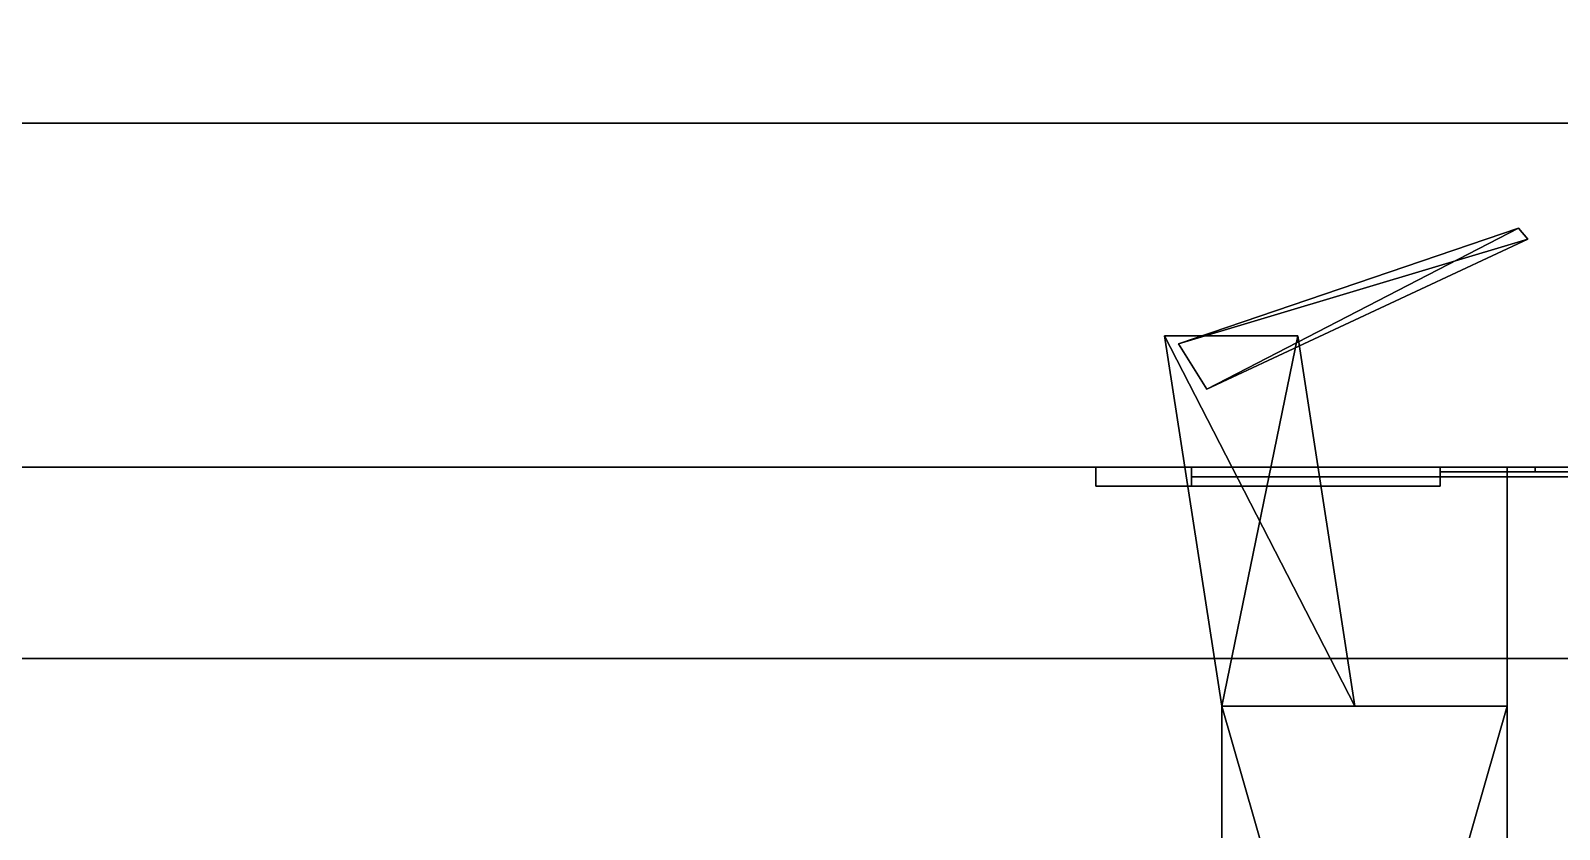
# Model space of a CAD drawing. Extents: x 0 to 6014, y -2453 to 0.
# Drawn here: x 2161.8 to 2241.7, y -1508.9 to -1467.2 of the extents above; entities that cross this region are included whole.
import ezdxf

# ---------------------------------------------------------------- set-up
doc = ezdxf.new("R2010")
doc.units = 0
for name, color, linetype in [('LAYER0', 7, 'CONTINUOUS'), ('LAYER1', 7, 'CONTINUOUS'), ('LAYER438', 254, 'CONTINUOUS'), ('LAYER472', 7, 'CONTINUOUS'), ('LAYER473', 7, 'CONTINUOUS'), ('LAYER495', 28, 'CONTINUOUS'), ('LAYER496', 253, 'CONTINUOUS'), ('LAYER497', 28, 'CONTINUOUS'), ('LAYER498', 253, 'CONTINUOUS'), ('LAYER499', 28, 'CONTINUOUS'), ('LAYER500', 253, 'CONTINUOUS'), ('LAYER501', 28, 'CONTINUOUS'), ('LAYER502', 253, 'CONTINUOUS'), ('LAYER503', 28, 'CONTINUOUS'), ('LAYER504', 253, 'CONTINUOUS'), ('LAYER505', 254, 'CONTINUOUS'), ('LAYER506', 254, 'CONTINUOUS')]:
    doc.layers.add(name, color=color, linetype=linetype)

msp = doc.modelspace()

# ---------------------------------------------------------------- linework, layer by layer
at = {"layer": 'LAYER0'}
for points, invisible_edges in [([(1510, -265), (4585, 0), (2107, -1840), (1510, -265)], 7), ([(1510, 0, 5), (2107, -1840, 5), (4585, 0, 5), (1510, 0, 5)], 3), ([(2107, -1840), (4585, 0), (2107, -2453), (2107, -1840)], 3), ([(2107, -2453), (4585, 0), (4585, -640), (2107, -2453)], 5), ([(4585, 0, 5), (2107, -1840, 5), (4585, -640, 5), (4585, 0, 5)], 3), ([(2107, -2453), (4585, -640), (6013.69, -2453), (2107, -2453)], 3), ([(2107, -1840, 5), (6013.69, -2453, 5), (4585, -640, 5), (2107, -1840, 5)], 7)]:
    msp.add_3dface(points, dxfattribs=dict(at, invisible_edges=invisible_edges))
at = {"layer": 'LAYER438', "invisible_edges": 1}
for points in [[(2239, -1690, 2293), (2239, -1490, 155), (2239, -1690, 155), (2239, -1690, 2293)], [(2239, -1490, 155), (2239, -1690, 2293), (2239, -1490, 2293), (2239, -1490, 155)], [(2257, -1690, 155), (2239, -1490, 155), (2257, -1490, 155), (2257, -1690, 155)], [(2239, -1490, 155), (2257, -1690, 155), (2239, -1690, 155), (2239, -1490, 155)], [(2257, -1490, 2293), (2239, -1490, 155), (2239, -1490, 2293), (2257, -1490, 2293)], [(2239, -1490, 155), (2257, -1490, 2293), (2257, -1490, 155), (2239, -1490, 155)], [(2239, -1690, 2293), (2257, -1490, 2293), (2239, -1490, 2293), (2239, -1690, 2293)], [(2257, -1490, 2293), (2239, -1690, 2293), (2257, -1690, 2293), (2257, -1490, 2293)]]:
    msp.add_3dface(points, dxfattribs=at)
at = {"layer": 'LAYER472', "invisible_edges": 1}
for points in [[(1605, -1690, 156), (2239, -1490, 156), (2239, -1690, 156), (1605, -1690, 156)], [(2239, -1490, 156), (1605, -1690, 156), (1605, -1490, 156), (2239, -1490, 156)], [(1605, -1490, 174), (2239, -1490, 156), (1605, -1490, 156), (1605, -1490, 174)], [(2239, -1490, 156), (1605, -1490, 174), (2239, -1490, 174), (2239, -1490, 156)], [(1605, -1490, 174), (2239, -1690, 174), (2239, -1490, 174), (1605, -1490, 174)], [(2239, -1690, 174), (1605, -1490, 174), (1605, -1690, 174), (2239, -1690, 174)], [(2239, -1690, 174), (2239, -1490, 156), (2239, -1490, 174), (2239, -1690, 174)], [(2239, -1490, 156), (2239, -1690, 174), (2239, -1690, 156), (2239, -1490, 156)]]:
    msp.add_3dface(points, dxfattribs=at)
at = {"layer": 'LAYER473', "invisible_edges": 1}
for points in [[(2239, -1690, 2292), (1605, -1490, 2292), (1605, -1690, 2292), (2239, -1690, 2292)], [(1605, -1490, 2292), (2239, -1690, 2292), (2239, -1490, 2292), (1605, -1490, 2292)], [(2239, -1490, 2274), (1605, -1490, 2292), (2239, -1490, 2292), (2239, -1490, 2274)], [(1605, -1490, 2292), (2239, -1490, 2274), (1605, -1490, 2274), (1605, -1490, 2292)], [(2239, -1490, 2274), (1605, -1690, 2274), (1605, -1490, 2274), (2239, -1490, 2274)], [(1605, -1690, 2274), (2239, -1490, 2274), (2239, -1690, 2274), (1605, -1690, 2274)], [(2239, -1690, 2292), (2239, -1490, 2274), (2239, -1490, 2292), (2239, -1690, 2292)], [(2239, -1490, 2274), (2239, -1690, 2292), (2239, -1690, 2274), (2239, -1490, 2274)]]:
    msp.add_3dface(points, dxfattribs=at)
at = {"layer": 'LAYER495'}
for points in [[(2217.5, -1491, 279), (2217.5, -1490, 279), (2217.5, -1491, 279)], [(2235.5, -1491, 237), (2235.5, -1490, 237), (2217.5, -1490, 237), (2217.5, -1491, 237)], [(2217.5, -1490, 237), (2217.5, -1490, 279), (2217.5, -1491, 279), (2217.5, -1491, 237)], [(2235.5, -1491, 279), (2235.5, -1490, 279), (2217.5, -1490, 279), (2217.5, -1491, 279)], [(2217.5, -1490, 237), (2235.5, -1490, 237), (2235.5, -1490, 279), (2217.5, -1490, 279)], [(2222.5, -1490, 249), (2222.5, -1490, 267), (2222.5, -1490, 249)], [(2222.5, -1491, 249), (2222.5, -1490, 249), (2222.5, -1490, 267), (2222.5, -1491, 267)], [(2222.5, -1491, 249), (2222.5, -1490, 249), (2235.5, -1490, 249), (2235.5, -1491, 249)], [(2222.5, -1491, 267), (2222.5, -1490, 267), (2235.5, -1490, 267), (2235.5, -1491, 267)], [(2235.5, -1490, 249), (2235.5, -1490, 237), (2235.5, -1490, 249)], [(2235.5, -1490, 267), (2235.5, -1490, 279), (2235.5, -1490, 267)], [(2235.5, -1491, 249), (2235.5, -1490, 249), (2235.5, -1490, 237), (2235.5, -1491, 237)], [(2235.5, -1491, 267), (2235.5, -1490, 267), (2235.5, -1490, 279), (2235.5, -1491, 279)], [(2217.5, -1491, 237), (2235.5, -1491, 237), (2235.5, -1491, 237), (2217.5, -1491, 237)], [(2217.5, -1491, 279), (2235.5, -1491, 279), (2235.5, -1491, 279), (2217.5, -1491, 279)]]:
    msp.add_3dface(points, dxfattribs=at)
for points, invisible_edges in [([(2235.5, -1490.5, 267), (2235.5, -1490.5, 249), (2222.5, -1490.5, 249), (2222.5, -1490.5, 267)], 1), ([(2235.5, -1490.25, 245), (2240.475, -1490.25, 245.9896), (2239.5, -1490.25, 252.5), (2235.5, -1490.25, 249)], 2), ([(2240.475, -1490.25, 270.0104), (2235.5, -1490.25, 271), (2235.5, -1490.25, 267), (2239.5, -1490.25, 263.5)], 8), ([(2239.709, -1490.5, 263.3167), (2239.5, -1490.5, 252.5), (2235.5, -1490.5, 249), (2235.5, -1490.5, 267)], 5), ([(2240.475, -1490.25, 245.9896), (2244.692, -1490.25, 248.8076), (2243, -1490.25, 252.5), (2239.5, -1490.25, 252.5)], 10), ([(2244.692, -1490.25, 267.1924), (2240.475, -1490.25, 270.0104), (2239.5, -1490.25, 263.5), (2243, -1490.25, 263.5)], 10), ([(2246.5, -1490.5, 263.5), (2246.5, -1490.5, 252.5), (2239.5, -1490.5, 252.5), (2239.709, -1490.5, 263.3167)], 4), ([(2217.5, -1491, 279), (2217.5, -1491, 237), (2222.5, -1491, 249), (2222.5, -1491, 267)], 10), ([(2217.5, -1491, 237), (2222.5, -1491, 249), (2235.5, -1491, 249), (2235.5, -1491, 237)], 1), ([(2217.5, -1491, 279), (2222.5, -1491, 267), (2235.5, -1491, 267), (2235.5, -1491, 279)], 1)]:
    msp.add_3dface(points, dxfattribs=dict(at, invisible_edges=invisible_edges))
at = {"layer": 'LAYER496'}
for points in [[(2221.818, -1483.544, 252.3477), (2239.591, -1477.5, 252.3477), (2223.308, -1485.925, 252.3477), (2221.818, -1483.544, 252.3477)], [(2239.591, -1477.5, 263.652), (2221.818, -1483.544, 263.652), (2240.082, -1478.077, 263.652), (2239.591, -1477.5, 263.652)], [(2221.818, -1483.544, 252.3477), (2239.591, -1477.5, 263.652), (2239.591, -1477.5, 252.3477), (2221.818, -1483.544, 252.3477)], [(2221.818, -1483.544, 263.652), (2239.591, -1477.5, 263.652), (2221.818, -1483.544, 252.3477), (2221.818, -1483.544, 263.652)], [(2223.308, -1485.925, 252.3477), (2239.591, -1477.5, 252.3477), (2240.082, -1478.077, 252.3477), (2223.308, -1485.925, 252.3477)], [(2240.082, -1478.077, 263.652), (2221.818, -1483.544, 263.652), (2223.308, -1485.925, 263.652), (2240.082, -1478.077, 263.652)], [(2231.042, -1502.5, 251.2174), (2221.094, -1483.135, 251.2174), (2228.058, -1483.135, 251.2174), (2231.042, -1502.5, 251.2174)], [(2224.079, -1502.5, 251.2174), (2221.094, -1483.135, 251.2174), (2231.042, -1502.5, 251.2174), (2224.079, -1502.5, 251.2174)], [(2221.094, -1483.135, 264.7826), (2224.079, -1502.5, 264.7826), (2228.058, -1483.135, 264.7826), (2221.094, -1483.135, 264.7826)], [(2224.079, -1502.5, 251.2174), (2221.094, -1483.135, 264.7826), (2221.094, -1483.135, 251.2174), (2224.079, -1502.5, 251.2174)], [(2224.079, -1502.5, 264.7826), (2221.094, -1483.135, 264.7826), (2224.079, -1502.5, 251.2174), (2224.079, -1502.5, 264.7826)], [(2228.058, -1483.135, 264.7826), (2224.079, -1502.5, 264.7826), (2231.042, -1502.5, 264.7826), (2228.058, -1483.135, 264.7826)], [(2239, -1554.5, 251.2174), (2224.079, -1502.5, 251.2174), (2239, -1502.5, 251.2174), (2239, -1554.5, 251.2174)], [(2224.079, -1554.5, 251.2174), (2224.079, -1502.5, 251.2174), (2239, -1554.5, 251.2174), (2224.079, -1554.5, 251.2174)], [(2239, -1502.5, 264.7826), (2224.079, -1554.5, 264.7826), (2239, -1554.5, 264.7826), (2239, -1502.5, 264.7826)], [(2224.079, -1502.5, 264.7826), (2224.079, -1554.5, 264.7826), (2239, -1502.5, 264.7826), (2224.079, -1502.5, 264.7826)], [(2224.079, -1554.5, 251.2174), (2224.079, -1502.5, 264.7826), (2224.079, -1502.5, 251.2174), (2224.079, -1554.5, 251.2174)], [(2224.079, -1554.5, 264.7826), (2224.079, -1502.5, 264.7826), (2224.079, -1554.5, 251.2174), (2224.079, -1554.5, 264.7826)]]:
    msp.add_3dface(points, dxfattribs=at)
at = {"layer": 'LAYER497'}
for points in [[(2217.5, -1491, 762), (2217.5, -1490, 762), (2217.5, -1491, 762)], [(2235.5, -1491, 720), (2235.5, -1490, 720), (2217.5, -1490, 720), (2217.5, -1491, 720)], [(2217.5, -1490, 720), (2217.5, -1490, 762), (2217.5, -1491, 762), (2217.5, -1491, 720)], [(2235.5, -1491, 762), (2235.5, -1490, 762), (2217.5, -1490, 762), (2217.5, -1491, 762)], [(2217.5, -1490, 720), (2235.5, -1490, 720), (2235.5, -1490, 762), (2217.5, -1490, 762)], [(2222.5, -1490, 732), (2222.5, -1490, 750), (2222.5, -1490, 732)], [(2222.5, -1491, 732), (2222.5, -1490, 732), (2222.5, -1490, 750), (2222.5, -1491, 750)], [(2222.5, -1491, 732), (2222.5, -1490, 732), (2235.5, -1490, 732), (2235.5, -1491, 732)], [(2222.5, -1491, 750), (2222.5, -1490, 750), (2235.5, -1490, 750), (2235.5, -1491, 750)], [(2235.5, -1490, 732), (2235.5, -1490, 720), (2235.5, -1490, 732)], [(2235.5, -1490, 750), (2235.5, -1490, 762), (2235.5, -1490, 750)], [(2235.5, -1491, 732), (2235.5, -1490, 732), (2235.5, -1490, 720), (2235.5, -1491, 720)], [(2235.5, -1491, 750), (2235.5, -1490, 750), (2235.5, -1490, 762), (2235.5, -1491, 762)], [(2217.5, -1491, 720), (2235.5, -1491, 720), (2235.5, -1491, 720), (2217.5, -1491, 720)], [(2217.5, -1491, 762), (2235.5, -1491, 762), (2235.5, -1491, 762), (2217.5, -1491, 762)]]:
    msp.add_3dface(points, dxfattribs=at)
for points, invisible_edges in [([(2235.5, -1490.5, 750), (2235.5, -1490.5, 732), (2222.5, -1490.5, 732), (2222.5, -1490.5, 750)], 1), ([(2235.5, -1490.25, 728), (2240.475, -1490.25, 728.9896), (2239.5, -1490.25, 735.5), (2235.5, -1490.25, 732)], 2), ([(2240.475, -1490.25, 753.0104), (2235.5, -1490.25, 754), (2235.5, -1490.25, 750), (2239.5, -1490.25, 746.5)], 8), ([(2239.709, -1490.5, 746.3167), (2239.5, -1490.5, 735.5), (2235.5, -1490.5, 732), (2235.5, -1490.5, 750)], 5), ([(2240.475, -1490.25, 728.9896), (2244.692, -1490.25, 731.8076), (2243, -1490.25, 735.5), (2239.5, -1490.25, 735.5)], 10), ([(2244.692, -1490.25, 750.1924), (2240.475, -1490.25, 753.0104), (2239.5, -1490.25, 746.5), (2243, -1490.25, 746.5)], 10), ([(2246.5, -1490.5, 746.5), (2246.5, -1490.5, 735.5), (2239.5, -1490.5, 735.5), (2239.709, -1490.5, 746.3167)], 4), ([(2217.5, -1491, 762), (2217.5, -1491, 720), (2222.5, -1491, 732), (2222.5, -1491, 750)], 10), ([(2217.5, -1491, 720), (2222.5, -1491, 732), (2235.5, -1491, 732), (2235.5, -1491, 720)], 1), ([(2217.5, -1491, 762), (2222.5, -1491, 750), (2235.5, -1491, 750), (2235.5, -1491, 762)], 1)]:
    msp.add_3dface(points, dxfattribs=dict(at, invisible_edges=invisible_edges))
at = {"layer": 'LAYER498'}
for points in [[(2221.818, -1483.544, 735.3477), (2239.591, -1477.5, 735.3477), (2223.308, -1485.925, 735.3477), (2221.818, -1483.544, 735.3477)], [(2239.591, -1477.5, 746.652), (2221.818, -1483.544, 746.652), (2240.082, -1478.077, 746.652), (2239.591, -1477.5, 746.652)], [(2221.818, -1483.544, 735.3477), (2239.591, -1477.5, 746.652), (2239.591, -1477.5, 735.3477), (2221.818, -1483.544, 735.3477)], [(2221.818, -1483.544, 746.652), (2239.591, -1477.5, 746.652), (2221.818, -1483.544, 735.3477), (2221.818, -1483.544, 746.652)], [(2223.308, -1485.925, 735.3477), (2239.591, -1477.5, 735.3477), (2240.082, -1478.077, 735.3477), (2223.308, -1485.925, 735.3477)], [(2240.082, -1478.077, 746.652), (2221.818, -1483.544, 746.652), (2223.308, -1485.925, 746.652), (2240.082, -1478.077, 746.652)], [(2231.042, -1502.5, 734.2174), (2221.094, -1483.135, 734.2174), (2228.058, -1483.135, 734.2174), (2231.042, -1502.5, 734.2174)], [(2224.079, -1502.5, 734.2174), (2221.094, -1483.135, 734.2174), (2231.042, -1502.5, 734.2174), (2224.079, -1502.5, 734.2174)], [(2221.094, -1483.135, 747.7826), (2224.079, -1502.5, 747.7826), (2228.058, -1483.135, 747.7826), (2221.094, -1483.135, 747.7826)], [(2224.079, -1502.5, 734.2174), (2221.094, -1483.135, 747.7826), (2221.094, -1483.135, 734.2174), (2224.079, -1502.5, 734.2174)], [(2224.079, -1502.5, 747.7826), (2221.094, -1483.135, 747.7826), (2224.079, -1502.5, 734.2174), (2224.079, -1502.5, 747.7826)], [(2228.058, -1483.135, 747.7826), (2224.079, -1502.5, 747.7826), (2231.042, -1502.5, 747.7826), (2228.058, -1483.135, 747.7826)], [(2239, -1554.5, 734.2174), (2224.079, -1502.5, 734.2174), (2239, -1502.5, 734.2174), (2239, -1554.5, 734.2174)], [(2224.079, -1554.5, 734.2174), (2224.079, -1502.5, 734.2174), (2239, -1554.5, 734.2174), (2224.079, -1554.5, 734.2174)], [(2239, -1502.5, 747.7826), (2224.079, -1554.5, 747.7826), (2239, -1554.5, 747.7826), (2239, -1502.5, 747.7826)], [(2224.079, -1502.5, 747.7826), (2224.079, -1554.5, 747.7826), (2239, -1502.5, 747.7826), (2224.079, -1502.5, 747.7826)], [(2224.079, -1554.5, 734.2174), (2224.079, -1502.5, 747.7826), (2224.079, -1502.5, 734.2174), (2224.079, -1554.5, 734.2174)], [(2224.079, -1554.5, 747.7826), (2224.079, -1502.5, 747.7826), (2224.079, -1554.5, 734.2174), (2224.079, -1554.5, 747.7826)]]:
    msp.add_3dface(points, dxfattribs=at)
at = {"layer": 'LAYER499'}
for points in [[(2217.5, -1491, 1245), (2217.5, -1490, 1245), (2217.5, -1491, 1245)], [(2235.5, -1491, 1203), (2235.5, -1490, 1203), (2217.5, -1490, 1203), (2217.5, -1491, 1203)], [(2217.5, -1490, 1203), (2217.5, -1490, 1245), (2217.5, -1491, 1245), (2217.5, -1491, 1203)], [(2235.5, -1491, 1245), (2235.5, -1490, 1245), (2217.5, -1490, 1245), (2217.5, -1491, 1245)], [(2217.5, -1490, 1203), (2235.5, -1490, 1203), (2235.5, -1490, 1245), (2217.5, -1490, 1245)], [(2222.5, -1490, 1215), (2222.5, -1490, 1233), (2222.5, -1490, 1215)], [(2222.5, -1491, 1215), (2222.5, -1490, 1215), (2222.5, -1490, 1233), (2222.5, -1491, 1233)], [(2222.5, -1491, 1215), (2222.5, -1490, 1215), (2235.5, -1490, 1215), (2235.5, -1491, 1215)], [(2222.5, -1491, 1233), (2222.5, -1490, 1233), (2235.5, -1490, 1233), (2235.5, -1491, 1233)], [(2235.5, -1490, 1215), (2235.5, -1490, 1203), (2235.5, -1490, 1215)], [(2235.5, -1490, 1233), (2235.5, -1490, 1245), (2235.5, -1490, 1233)], [(2235.5, -1491, 1215), (2235.5, -1490, 1215), (2235.5, -1490, 1203), (2235.5, -1491, 1203)], [(2235.5, -1491, 1233), (2235.5, -1490, 1233), (2235.5, -1490, 1245), (2235.5, -1491, 1245)], [(2217.5, -1491, 1203), (2235.5, -1491, 1203), (2235.5, -1491, 1203), (2217.5, -1491, 1203)], [(2217.5, -1491, 1245), (2235.5, -1491, 1245), (2235.5, -1491, 1245), (2217.5, -1491, 1245)]]:
    msp.add_3dface(points, dxfattribs=at)
for points, invisible_edges in [([(2235.5, -1490.5, 1233), (2235.5, -1490.5, 1215), (2222.5, -1490.5, 1215), (2222.5, -1490.5, 1233)], 1), ([(2235.5, -1490.25, 1211), (2240.475, -1490.25, 1211.99), (2239.5, -1490.25, 1218.5), (2235.5, -1490.25, 1215)], 2), ([(2240.475, -1490.25, 1236.01), (2235.5, -1490.25, 1237), (2235.5, -1490.25, 1233), (2239.5, -1490.25, 1229.5)], 8), ([(2239.709, -1490.5, 1229.317), (2239.5, -1490.5, 1218.5), (2235.5, -1490.5, 1215), (2235.5, -1490.5, 1233)], 5), ([(2240.475, -1490.25, 1211.99), (2244.692, -1490.25, 1214.808), (2243, -1490.25, 1218.5), (2239.5, -1490.25, 1218.5)], 10), ([(2244.692, -1490.25, 1233.192), (2240.475, -1490.25, 1236.01), (2239.5, -1490.25, 1229.5), (2243, -1490.25, 1229.5)], 10), ([(2246.5, -1490.5, 1229.5), (2246.5, -1490.5, 1218.5), (2239.5, -1490.5, 1218.5), (2239.709, -1490.5, 1229.317)], 4), ([(2217.5, -1491, 1245), (2217.5, -1491, 1203), (2222.5, -1491, 1215), (2222.5, -1491, 1233)], 10), ([(2217.5, -1491, 1203), (2222.5, -1491, 1215), (2235.5, -1491, 1215), (2235.5, -1491, 1203)], 1), ([(2217.5, -1491, 1245), (2222.5, -1491, 1233), (2235.5, -1491, 1233), (2235.5, -1491, 1245)], 1)]:
    msp.add_3dface(points, dxfattribs=dict(at, invisible_edges=invisible_edges))
at = {"layer": 'LAYER500'}
for points in [[(2221.818, -1483.544, 1218.348), (2239.591, -1477.5, 1218.348), (2223.308, -1485.925, 1218.348), (2221.818, -1483.544, 1218.348)], [(2239.591, -1477.5, 1229.652), (2221.818, -1483.544, 1229.652), (2240.082, -1478.077, 1229.652), (2239.591, -1477.5, 1229.652)], [(2221.818, -1483.544, 1218.348), (2239.591, -1477.5, 1229.652), (2239.591, -1477.5, 1218.348), (2221.818, -1483.544, 1218.348)], [(2221.818, -1483.544, 1229.652), (2239.591, -1477.5, 1229.652), (2221.818, -1483.544, 1218.348), (2221.818, -1483.544, 1229.652)], [(2223.308, -1485.925, 1218.348), (2239.591, -1477.5, 1218.348), (2240.082, -1478.077, 1218.348), (2223.308, -1485.925, 1218.348)], [(2240.082, -1478.077, 1229.652), (2221.818, -1483.544, 1229.652), (2223.308, -1485.925, 1229.652), (2240.082, -1478.077, 1229.652)], [(2231.042, -1502.5, 1217.217), (2221.094, -1483.135, 1217.217), (2228.058, -1483.135, 1217.217), (2231.042, -1502.5, 1217.217)], [(2224.079, -1502.5, 1217.217), (2221.094, -1483.135, 1217.217), (2231.042, -1502.5, 1217.217), (2224.079, -1502.5, 1217.217)], [(2221.094, -1483.135, 1230.783), (2224.079, -1502.5, 1230.783), (2228.058, -1483.135, 1230.783), (2221.094, -1483.135, 1230.783)], [(2224.079, -1502.5, 1217.217), (2221.094, -1483.135, 1230.783), (2221.094, -1483.135, 1217.217), (2224.079, -1502.5, 1217.217)], [(2224.079, -1502.5, 1230.783), (2221.094, -1483.135, 1230.783), (2224.079, -1502.5, 1217.217), (2224.079, -1502.5, 1230.783)], [(2228.058, -1483.135, 1230.783), (2224.079, -1502.5, 1230.783), (2231.042, -1502.5, 1230.783), (2228.058, -1483.135, 1230.783)], [(2239, -1554.5, 1217.217), (2224.079, -1502.5, 1217.217), (2239, -1502.5, 1217.217), (2239, -1554.5, 1217.217)], [(2224.079, -1554.5, 1217.217), (2224.079, -1502.5, 1217.217), (2239, -1554.5, 1217.217), (2224.079, -1554.5, 1217.217)], [(2239, -1502.5, 1230.783), (2224.079, -1554.5, 1230.783), (2239, -1554.5, 1230.783), (2239, -1502.5, 1230.783)], [(2224.079, -1502.5, 1230.783), (2224.079, -1554.5, 1230.783), (2239, -1502.5, 1230.783), (2224.079, -1502.5, 1230.783)], [(2224.079, -1554.5, 1217.217), (2224.079, -1502.5, 1230.783), (2224.079, -1502.5, 1217.217), (2224.079, -1554.5, 1217.217)], [(2224.079, -1554.5, 1230.783), (2224.079, -1502.5, 1230.783), (2224.079, -1554.5, 1217.217), (2224.079, -1554.5, 1230.783)]]:
    msp.add_3dface(points, dxfattribs=at)
at = {"layer": 'LAYER501'}
for points in [[(2217.5, -1491, 1728), (2217.5, -1490, 1728), (2217.5, -1491, 1728)], [(2235.5, -1491, 1686), (2235.5, -1490, 1686), (2217.5, -1490, 1686), (2217.5, -1491, 1686)], [(2217.5, -1490, 1686), (2217.5, -1490, 1728), (2217.5, -1491, 1728), (2217.5, -1491, 1686)], [(2235.5, -1491, 1728), (2235.5, -1490, 1728), (2217.5, -1490, 1728), (2217.5, -1491, 1728)], [(2217.5, -1490, 1686), (2235.5, -1490, 1686), (2235.5, -1490, 1728), (2217.5, -1490, 1728)], [(2222.5, -1490, 1698), (2222.5, -1490, 1716), (2222.5, -1490, 1698)], [(2222.5, -1491, 1698), (2222.5, -1490, 1698), (2222.5, -1490, 1716), (2222.5, -1491, 1716)], [(2222.5, -1491, 1698), (2222.5, -1490, 1698), (2235.5, -1490, 1698), (2235.5, -1491, 1698)], [(2222.5, -1491, 1716), (2222.5, -1490, 1716), (2235.5, -1490, 1716), (2235.5, -1491, 1716)], [(2235.5, -1490, 1698), (2235.5, -1490, 1686), (2235.5, -1490, 1698)], [(2235.5, -1490, 1716), (2235.5, -1490, 1728), (2235.5, -1490, 1716)], [(2235.5, -1491, 1698), (2235.5, -1490, 1698), (2235.5, -1490, 1686), (2235.5, -1491, 1686)], [(2235.5, -1491, 1716), (2235.5, -1490, 1716), (2235.5, -1490, 1728), (2235.5, -1491, 1728)], [(2217.5, -1491, 1686), (2235.5, -1491, 1686), (2235.5, -1491, 1686), (2217.5, -1491, 1686)], [(2217.5, -1491, 1728), (2235.5, -1491, 1728), (2235.5, -1491, 1728), (2217.5, -1491, 1728)]]:
    msp.add_3dface(points, dxfattribs=at)
for points, invisible_edges in [([(2235.5, -1490.5, 1716), (2235.5, -1490.5, 1698), (2222.5, -1490.5, 1698), (2222.5, -1490.5, 1716)], 1), ([(2235.5, -1490.25, 1694), (2240.475, -1490.25, 1694.99), (2239.5, -1490.25, 1701.5), (2235.5, -1490.25, 1698)], 2), ([(2240.475, -1490.25, 1719.01), (2235.5, -1490.25, 1720), (2235.5, -1490.25, 1716), (2239.5, -1490.25, 1712.5)], 8), ([(2239.709, -1490.5, 1712.317), (2239.5, -1490.5, 1701.5), (2235.5, -1490.5, 1698), (2235.5, -1490.5, 1716)], 5), ([(2240.475, -1490.25, 1694.99), (2244.692, -1490.25, 1697.808), (2243, -1490.25, 1701.5), (2239.5, -1490.25, 1701.5)], 10), ([(2244.692, -1490.25, 1716.192), (2240.475, -1490.25, 1719.01), (2239.5, -1490.25, 1712.5), (2243, -1490.25, 1712.5)], 10), ([(2246.5, -1490.5, 1712.5), (2246.5, -1490.5, 1701.5), (2239.5, -1490.5, 1701.5), (2239.709, -1490.5, 1712.317)], 4), ([(2217.5, -1491, 1728), (2217.5, -1491, 1686), (2222.5, -1491, 1698), (2222.5, -1491, 1716)], 10), ([(2217.5, -1491, 1686), (2222.5, -1491, 1698), (2235.5, -1491, 1698), (2235.5, -1491, 1686)], 1), ([(2217.5, -1491, 1728), (2222.5, -1491, 1716), (2235.5, -1491, 1716), (2235.5, -1491, 1728)], 1)]:
    msp.add_3dface(points, dxfattribs=dict(at, invisible_edges=invisible_edges))
at = {"layer": 'LAYER502'}
for points in [[(2221.818, -1483.544, 1701.348), (2239.591, -1477.5, 1701.348), (2223.308, -1485.925, 1701.348), (2221.818, -1483.544, 1701.348)], [(2239.591, -1477.5, 1712.652), (2221.818, -1483.544, 1712.652), (2240.082, -1478.077, 1712.652), (2239.591, -1477.5, 1712.652)], [(2221.818, -1483.544, 1701.348), (2239.591, -1477.5, 1712.652), (2239.591, -1477.5, 1701.348), (2221.818, -1483.544, 1701.348)], [(2221.818, -1483.544, 1712.652), (2239.591, -1477.5, 1712.652), (2221.818, -1483.544, 1701.348), (2221.818, -1483.544, 1712.652)], [(2223.308, -1485.925, 1701.348), (2239.591, -1477.5, 1701.348), (2240.082, -1478.077, 1701.348), (2223.308, -1485.925, 1701.348)], [(2240.082, -1478.077, 1712.652), (2221.818, -1483.544, 1712.652), (2223.308, -1485.925, 1712.652), (2240.082, -1478.077, 1712.652)], [(2231.042, -1502.5, 1700.217), (2221.094, -1483.135, 1700.217), (2228.058, -1483.135, 1700.217), (2231.042, -1502.5, 1700.217)], [(2224.079, -1502.5, 1700.217), (2221.094, -1483.135, 1700.217), (2231.042, -1502.5, 1700.217), (2224.079, -1502.5, 1700.217)], [(2221.094, -1483.135, 1713.783), (2224.079, -1502.5, 1713.783), (2228.058, -1483.135, 1713.783), (2221.094, -1483.135, 1713.783)], [(2224.079, -1502.5, 1700.217), (2221.094, -1483.135, 1713.783), (2221.094, -1483.135, 1700.217), (2224.079, -1502.5, 1700.217)], [(2224.079, -1502.5, 1713.783), (2221.094, -1483.135, 1713.783), (2224.079, -1502.5, 1700.217), (2224.079, -1502.5, 1713.783)], [(2228.058, -1483.135, 1713.783), (2224.079, -1502.5, 1713.783), (2231.042, -1502.5, 1713.783), (2228.058, -1483.135, 1713.783)], [(2239, -1554.5, 1700.217), (2224.079, -1502.5, 1700.217), (2239, -1502.5, 1700.217), (2239, -1554.5, 1700.217)], [(2224.079, -1554.5, 1700.217), (2224.079, -1502.5, 1700.217), (2239, -1554.5, 1700.217), (2224.079, -1554.5, 1700.217)], [(2239, -1502.5, 1713.783), (2224.079, -1554.5, 1713.783), (2239, -1554.5, 1713.783), (2239, -1502.5, 1713.783)], [(2224.079, -1502.5, 1713.783), (2224.079, -1554.5, 1713.783), (2239, -1502.5, 1713.783), (2224.079, -1502.5, 1713.783)], [(2224.079, -1554.5, 1700.217), (2224.079, -1502.5, 1713.783), (2224.079, -1502.5, 1700.217), (2224.079, -1554.5, 1700.217)], [(2224.079, -1554.5, 1713.783), (2224.079, -1502.5, 1713.783), (2224.079, -1554.5, 1700.217), (2224.079, -1554.5, 1713.783)]]:
    msp.add_3dface(points, dxfattribs=at)
at = {"layer": 'LAYER503'}
for points in [[(2217.5, -1491, 2211), (2217.5, -1490, 2211), (2217.5, -1491, 2211)], [(2235.5, -1491, 2169), (2235.5, -1490, 2169), (2217.5, -1490, 2169), (2217.5, -1491, 2169)], [(2217.5, -1490, 2169), (2217.5, -1490, 2211), (2217.5, -1491, 2211), (2217.5, -1491, 2169)], [(2235.5, -1491, 2211), (2235.5, -1490, 2211), (2217.5, -1490, 2211), (2217.5, -1491, 2211)], [(2217.5, -1490, 2169), (2235.5, -1490, 2169), (2235.5, -1490, 2211), (2217.5, -1490, 2211)], [(2222.5, -1490, 2181), (2222.5, -1490, 2199), (2222.5, -1490, 2181)], [(2222.5, -1491, 2181), (2222.5, -1490, 2181), (2222.5, -1490, 2199), (2222.5, -1491, 2199)], [(2222.5, -1491, 2181), (2222.5, -1490, 2181), (2235.5, -1490, 2181), (2235.5, -1491, 2181)], [(2222.5, -1491, 2199), (2222.5, -1490, 2199), (2235.5, -1490, 2199), (2235.5, -1491, 2199)], [(2235.5, -1490, 2181), (2235.5, -1490, 2169), (2235.5, -1490, 2181)], [(2235.5, -1490, 2199), (2235.5, -1490, 2211), (2235.5, -1490, 2199)], [(2235.5, -1491, 2181), (2235.5, -1490, 2181), (2235.5, -1490, 2169), (2235.5, -1491, 2169)], [(2235.5, -1491, 2199), (2235.5, -1490, 2199), (2235.5, -1490, 2211), (2235.5, -1491, 2211)], [(2217.5, -1491, 2169), (2235.5, -1491, 2169), (2235.5, -1491, 2169), (2217.5, -1491, 2169)], [(2217.5, -1491, 2211), (2235.5, -1491, 2211), (2235.5, -1491, 2211), (2217.5, -1491, 2211)]]:
    msp.add_3dface(points, dxfattribs=at)
for points, invisible_edges in [([(2235.5, -1490.5, 2199), (2235.5, -1490.5, 2181), (2222.5, -1490.5, 2181), (2222.5, -1490.5, 2199)], 1), ([(2235.5, -1490.25, 2177), (2240.475, -1490.25, 2177.99), (2239.5, -1490.25, 2184.5), (2235.5, -1490.25, 2181)], 2), ([(2240.475, -1490.25, 2202.01), (2235.5, -1490.25, 2203), (2235.5, -1490.25, 2199), (2239.5, -1490.25, 2195.5)], 8), ([(2239.709, -1490.5, 2195.317), (2239.5, -1490.5, 2184.5), (2235.5, -1490.5, 2181), (2235.5, -1490.5, 2199)], 5), ([(2240.475, -1490.25, 2177.99), (2244.692, -1490.25, 2180.808), (2243, -1490.25, 2184.5), (2239.5, -1490.25, 2184.5)], 10), ([(2244.692, -1490.25, 2199.192), (2240.475, -1490.25, 2202.01), (2239.5, -1490.25, 2195.5), (2243, -1490.25, 2195.5)], 10), ([(2246.5, -1490.5, 2195.5), (2246.5, -1490.5, 2184.5), (2239.5, -1490.5, 2184.5), (2239.709, -1490.5, 2195.317)], 4), ([(2217.5, -1491, 2211), (2217.5, -1491, 2169), (2222.5, -1491, 2181), (2222.5, -1491, 2199)], 10), ([(2217.5, -1491, 2169), (2222.5, -1491, 2181), (2235.5, -1491, 2181), (2235.5, -1491, 2169)], 1), ([(2217.5, -1491, 2211), (2222.5, -1491, 2199), (2235.5, -1491, 2199), (2235.5, -1491, 2211)], 1)]:
    msp.add_3dface(points, dxfattribs=dict(at, invisible_edges=invisible_edges))
at = {"layer": 'LAYER504'}
for points in [[(2221.818, -1483.544, 2184.348), (2239.591, -1477.5, 2184.348), (2223.308, -1485.925, 2184.348), (2221.818, -1483.544, 2184.348)], [(2239.591, -1477.5, 2195.652), (2221.818, -1483.544, 2195.652), (2240.082, -1478.077, 2195.652), (2239.591, -1477.5, 2195.652)], [(2221.818, -1483.544, 2184.348), (2239.591, -1477.5, 2195.652), (2239.591, -1477.5, 2184.348), (2221.818, -1483.544, 2184.348)], [(2221.818, -1483.544, 2195.652), (2239.591, -1477.5, 2195.652), (2221.818, -1483.544, 2184.348), (2221.818, -1483.544, 2195.652)], [(2223.308, -1485.925, 2184.348), (2239.591, -1477.5, 2184.348), (2240.082, -1478.077, 2184.348), (2223.308, -1485.925, 2184.348)], [(2240.082, -1478.077, 2195.652), (2221.818, -1483.544, 2195.652), (2223.308, -1485.925, 2195.652), (2240.082, -1478.077, 2195.652)], [(2231.042, -1502.5, 2183.217), (2221.094, -1483.135, 2183.217), (2228.058, -1483.135, 2183.217), (2231.042, -1502.5, 2183.217)], [(2224.079, -1502.5, 2183.217), (2221.094, -1483.135, 2183.217), (2231.042, -1502.5, 2183.217), (2224.079, -1502.5, 2183.217)], [(2221.094, -1483.135, 2196.783), (2224.079, -1502.5, 2196.783), (2228.058, -1483.135, 2196.783), (2221.094, -1483.135, 2196.783)], [(2224.079, -1502.5, 2183.217), (2221.094, -1483.135, 2196.783), (2221.094, -1483.135, 2183.217), (2224.079, -1502.5, 2183.217)], [(2224.079, -1502.5, 2196.783), (2221.094, -1483.135, 2196.783), (2224.079, -1502.5, 2183.217), (2224.079, -1502.5, 2196.783)], [(2228.058, -1483.135, 2196.783), (2224.079, -1502.5, 2196.783), (2231.042, -1502.5, 2196.783), (2228.058, -1483.135, 2196.783)], [(2239, -1554.5, 2183.217), (2224.079, -1502.5, 2183.217), (2239, -1502.5, 2183.217), (2239, -1554.5, 2183.217)], [(2224.079, -1554.5, 2183.217), (2224.079, -1502.5, 2183.217), (2239, -1554.5, 2183.217), (2224.079, -1554.5, 2183.217)], [(2239, -1502.5, 2196.783), (2224.079, -1554.5, 2196.783), (2239, -1554.5, 2196.783), (2239, -1502.5, 2196.783)], [(2224.079, -1502.5, 2196.783), (2224.079, -1554.5, 2196.783), (2239, -1502.5, 2196.783), (2224.079, -1502.5, 2196.783)], [(2224.079, -1554.5, 2183.217), (2224.079, -1502.5, 2196.783), (2224.079, -1502.5, 2183.217), (2224.079, -1554.5, 2183.217)], [(2224.079, -1554.5, 2196.783), (2224.079, -1502.5, 2196.783), (2224.079, -1554.5, 2183.217), (2224.079, -1554.5, 2196.783)]]:
    msp.add_3dface(points, dxfattribs=at)
at = {"layer": 'LAYER505', "invisible_edges": 1}
for points in [[(1923.5, -1490, 158), (2255, -1472, 158), (2255, -1490, 158), (1923.5, -1490, 158)], [(2255, -1472, 158), (1923.5, -1490, 158), (1923.5, -1472, 158), (2255, -1472, 158)], [(1923.5, -1472, 2290), (2255, -1490, 2290), (2255, -1472, 2290), (1923.5, -1472, 2290)], [(2255, -1490, 2290), (1923.5, -1472, 2290), (1923.5, -1490, 2290), (2255, -1490, 2290)], [(2255, -1472, 158), (1923.5, -1472, 2290), (2255, -1472, 2290), (2255, -1472, 158)], [(1923.5, -1472, 2290), (2255, -1472, 158), (1923.5, -1472, 158), (1923.5, -1472, 2290)], [(1923.5, -1490, 158), (2255, -1490, 2290), (1923.5, -1490, 2290), (1923.5, -1490, 158)], [(2255, -1490, 2290), (1923.5, -1490, 158), (2255, -1490, 158), (2255, -1490, 2290)]]:
    msp.add_3dface(points, dxfattribs=at)
at = {"layer": 'LAYER506', "invisible_edges": 1}
for points in [[(97, -1500, 2293), (2247, -1518, 2293), (97, -1518, 2293), (97, -1500, 2293)], [(2247, -1518, 2293), (97, -1500, 2293), (2247, -1500, 2293), (2247, -1518, 2293)], [(2247, -1500, 2363), (97, -1518, 2363), (2247, -1518, 2363), (2247, -1500, 2363)], [(97, -1518, 2363), (2247, -1500, 2363), (97, -1500, 2363), (97, -1518, 2363)], [(97, -1500, 2293), (2247, -1500, 2363), (2247, -1500, 2293), (97, -1500, 2293)], [(2247, -1500, 2363), (97, -1500, 2293), (97, -1500, 2363), (2247, -1500, 2363)]]:
    msp.add_3dface(points, dxfattribs=at)

# ---------------------------------------------------------------- meshes
at = {"layer": 'LAYER1'}
mesh = msp.add_polymesh((11, 2), dxfattribs=at)
for k, corner in enumerate([(2257, -1690, 2334), (2257, -2453, 2334), (150, -1690, 2334), (2257, -1690, 2334), (150, -160, 2334), (150, -1690, 2334), (915, -160, 2334), (150, -160, 2334), (915, -415, 2334), (915, -160, 2334), (1660, -415, 2334), (915, -415, 2334), (1660, -150, 2334), (1660, -415, 2334), (4435, -150, 2334), (1660, -150, 2334), (4435, -790, 2334), (4435, -150, 2334), (6013.688, -790, 2334), (4435, -790, 2334), (6013.688, -640, 2334), (4585, -640, 2334)]):
    mesh.set_mesh_vertex(divmod(k, 2), corner)
at = {"layer": 'LAYER495'}
mesh = msp.add_polymesh((2, 9), dxfattribs=at)
for k, corner in enumerate([(2235.5, -1490.25, 245), (2240.475, -1490.25, 245.9896), (2244.692, -1490.25, 248.8076), (2247.51, -1490.25, 253.0251), (2248.5, -1490.25, 258), (2247.51, -1490.25, 262.9749), (2244.692, -1490.25, 267.1924), (2240.475, -1490.25, 270.0104), (2235.5, -1490.25, 271), (2235.5, -1490, 245), (2240.475, -1490, 245.9896), (2244.692, -1490, 248.8076), (2247.51, -1490, 253.0251), (2248.5, -1490, 258), (2247.51, -1490, 262.9749), (2244.692, -1490, 267.1924), (2240.475, -1490, 270.0104), (2235.5, -1490, 271)]):
    mesh.set_mesh_vertex(divmod(k, 9), corner)
at = {"layer": 'LAYER497'}
mesh = msp.add_polymesh((2, 9), dxfattribs=at)
for k, corner in enumerate([(2235.5, -1490.25, 728), (2240.475, -1490.25, 728.9896), (2244.692, -1490.25, 731.8076), (2247.51, -1490.25, 736.0251), (2248.5, -1490.25, 741), (2247.51, -1490.25, 745.9749), (2244.692, -1490.25, 750.1924), (2240.475, -1490.25, 753.0104), (2235.5, -1490.25, 754), (2235.5, -1490, 728), (2240.475, -1490, 728.9896), (2244.692, -1490, 731.8076), (2247.51, -1490, 736.0251), (2248.5, -1490, 741), (2247.51, -1490, 745.9749), (2244.692, -1490, 750.1924), (2240.475, -1490, 753.0104), (2235.5, -1490, 754)]):
    mesh.set_mesh_vertex(divmod(k, 9), corner)
at = {"layer": 'LAYER499'}
mesh = msp.add_polymesh((2, 9), dxfattribs=at)
for k, corner in enumerate([(2235.5, -1490.25, 1211), (2240.475, -1490.25, 1211.99), (2244.692, -1490.25, 1214.808), (2247.51, -1490.25, 1219.025), (2248.5, -1490.25, 1224), (2247.51, -1490.25, 1228.975), (2244.692, -1490.25, 1233.192), (2240.475, -1490.25, 1236.01), (2235.5, -1490.25, 1237), (2235.5, -1490, 1211), (2240.475, -1490, 1211.99), (2244.692, -1490, 1214.808), (2247.51, -1490, 1219.025), (2248.5, -1490, 1224), (2247.51, -1490, 1228.975), (2244.692, -1490, 1233.192), (2240.475, -1490, 1236.01), (2235.5, -1490, 1237)]):
    mesh.set_mesh_vertex(divmod(k, 9), corner)
at = {"layer": 'LAYER501'}
mesh = msp.add_polymesh((2, 9), dxfattribs=at)
for k, corner in enumerate([(2235.5, -1490.25, 1694), (2240.475, -1490.25, 1694.99), (2244.692, -1490.25, 1697.808), (2247.51, -1490.25, 1702.025), (2248.5, -1490.25, 1707), (2247.51, -1490.25, 1711.975), (2244.692, -1490.25, 1716.192), (2240.475, -1490.25, 1719.01), (2235.5, -1490.25, 1720), (2235.5, -1490, 1694), (2240.475, -1490, 1694.99), (2244.692, -1490, 1697.808), (2247.51, -1490, 1702.025), (2248.5, -1490, 1707), (2247.51, -1490, 1711.975), (2244.692, -1490, 1716.192), (2240.475, -1490, 1719.01), (2235.5, -1490, 1720)]):
    mesh.set_mesh_vertex(divmod(k, 9), corner)
at = {"layer": 'LAYER503'}
mesh = msp.add_polymesh((2, 9), dxfattribs=at)
for k, corner in enumerate([(2235.5, -1490.25, 2177), (2240.475, -1490.25, 2177.99), (2244.692, -1490.25, 2180.808), (2247.51, -1490.25, 2185.025), (2248.5, -1490.25, 2190), (2247.51, -1490.25, 2194.975), (2244.692, -1490.25, 2199.192), (2240.475, -1490.25, 2202.01), (2235.5, -1490.25, 2203), (2235.5, -1490, 2177), (2240.475, -1490, 2177.99), (2244.692, -1490, 2180.808), (2247.51, -1490, 2185.025), (2248.5, -1490, 2190), (2247.51, -1490, 2194.975), (2244.692, -1490, 2199.192), (2240.475, -1490, 2202.01), (2235.5, -1490, 2203)]):
    mesh.set_mesh_vertex(divmod(k, 9), corner)

doc.saveas('drawing.dxf')
